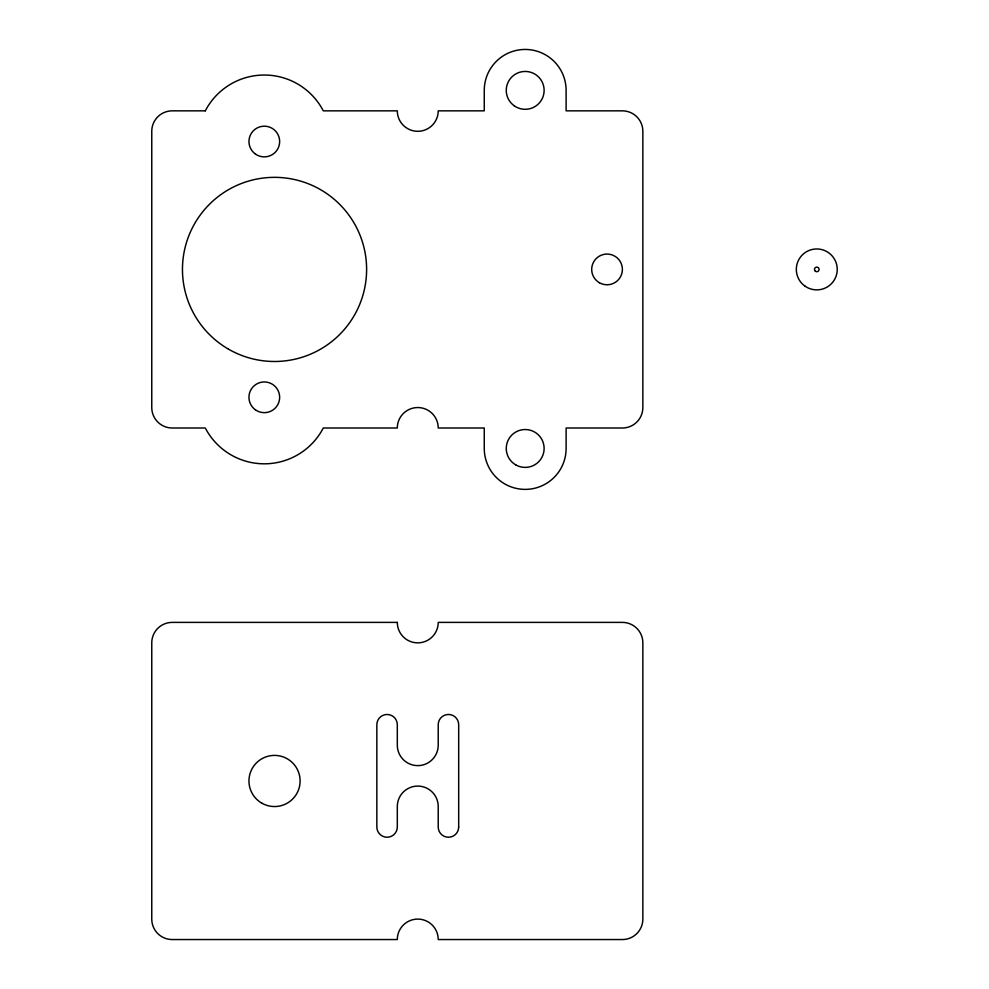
<?xml version="1.0" encoding="UTF-8"?>
<svg xmlns="http://www.w3.org/2000/svg" width="989" height="989" viewBox="0 0 989 989"><rect width="100%" height="100%" fill="white"/><g stroke="black" fill="none" stroke-linecap="round" stroke-linejoin="round"><path stroke-width="1.48" d="M205.304 110.842L172.222 110.842A20.46 20.46 0 0 0 151.762 131.302L151.762 407.542A20.46 20.46 0 0 0 172.222 428.002L205.304 428.002A66.498 66.498 0 0 0 323.292 428.002L397.306 428.002A20.46 20.46 0 0 1 417.766 407.542A20.46 20.46 0 0 1 438.226 428.002L484.264 428.002L484.264 448.462A40.92 40.92 0 0 0 525.196 489.382A40.92 40.92 0 0 0 566.116 448.462L566.116 428.002L622.39 428.002A20.46 20.46 0 0 0 642.85 407.542L642.85 131.302A20.46 20.46 0 0 0 622.39 110.842L566.116 110.842L566.116 90.37A40.92 40.92 0 0 0 525.196 49.45A40.92 40.92 0 0 0 484.264 90.37L484.264 110.842L438.226 110.842A20.46 20.46 0 0 1 417.766 131.302A20.46 20.46 0 0 1 397.306 110.842L323.292 110.842A66.498 66.498 0 0 0 205.304 110.842M397.306 622.39L172.222 622.39A20.46 20.46 0 0 0 151.762 642.85L151.762 919.09A20.46 20.46 0 0 0 172.222 939.55L397.306 939.55A20.46 20.46 0 0 1 417.766 919.09A20.46 20.46 0 0 1 438.226 939.55L622.39 939.55A20.46 20.46 0 0 0 642.85 919.09L642.85 642.85A20.46 20.46 0 0 0 622.39 622.39L438.226 622.39A20.46 20.46 0 0 1 417.766 642.85A20.46 20.46 0 0 1 397.306 622.39M458.686 827.014L458.686 724.702A10.236 10.236 0 0 0 448.462 714.466A10.236 10.236 0 0 0 438.226 724.702L438.226 745.162A20.46 20.46 0 0 1 417.766 765.622A20.46 20.46 0 0 1 397.306 745.162L397.306 724.702A10.236 10.236 0 0 0 387.07 714.466A10.236 10.236 0 0 0 376.846 724.702L376.846 827.014A10.236 10.236 0 0 0 387.07 837.238A10.236 10.236 0 0 0 397.306 827.014L397.306 806.542A20.46 20.46 0 0 1 417.766 786.082A20.46 20.46 0 0 1 438.226 806.542L438.226 827.014A10.236 10.236 0 0 0 448.462 837.238A10.236 10.236 0 0 0 458.686 827.014M228.496 349.154A92.076 92.076 0 0 0 366.61 269.416A92.076 92.076 0 0 0 228.496 189.678A92.076 92.076 0 0 0 228.496 349.154M599.371 282.706A15.342 15.342 0 0 0 622.39 269.416A15.342 15.342 0 0 0 599.371 256.126A15.342 15.342 0 0 0 599.371 282.706M255.471 409.854A15.342 15.342 0 0 0 279.59 398.678A15.342 15.342 0 0 0 257.857 383.373A15.342 15.342 0 0 0 255.471 409.854M255.471 154.074A15.342 15.342 0 0 0 279.59 142.911A15.342 15.342 0 0 0 257.857 127.606A15.342 15.342 0 0 0 255.471 154.074M515.726 464.855A18.927 18.927 0 0 0 544.123 448.462A18.927 18.927 0 0 0 515.726 432.069A18.927 18.927 0 0 0 515.726 464.855M514.292 105.848A18.927 18.927 0 0 0 544.049 92.076A18.927 18.927 0 0 0 517.235 73.198A18.927 18.927 0 0 0 514.292 105.848M815.455 271.295A2.299 2.299 0 0 0 819.065 269.626A2.299 2.299 0 0 0 815.814 267.327A2.299 2.299 0 0 0 815.455 271.295M804.997 286.142A20.46 20.46 0 0 0 837.151 271.258A20.46 20.46 0 0 0 808.186 250.847A20.46 20.46 0 0 0 804.997 286.142M261.739 803.117A25.578 25.578 0 0 0 300.112 780.964A25.578 25.578 0 0 0 261.739 758.823A25.578 25.578 0 0 0 261.739 803.117"/></g></svg>
